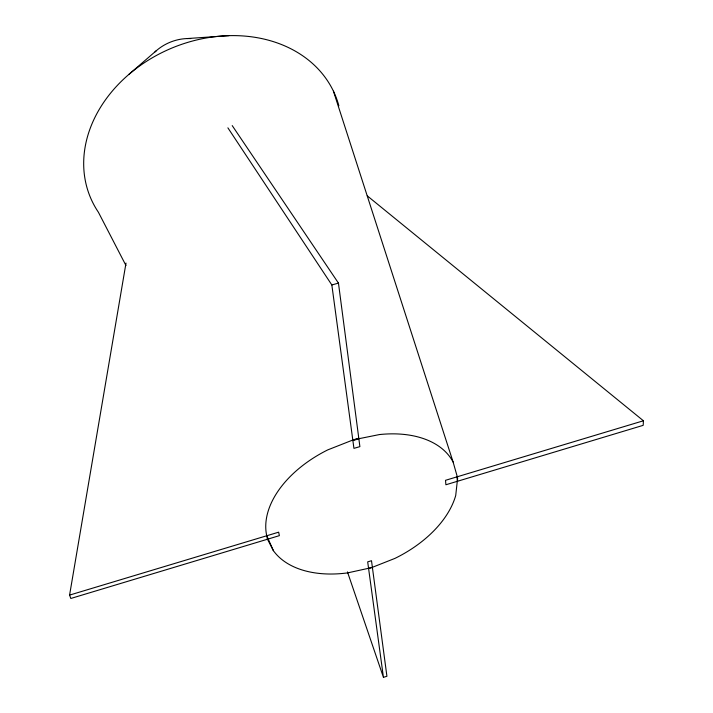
<?xml version="1.0" encoding="UTF-8"?>
<svg xmlns="http://www.w3.org/2000/svg" width="713" height="713" viewBox="0 0 713 713"><rect width="100%" height="100%" fill="white"/><g stroke="black" fill="none" stroke-linecap="round" stroke-linejoin="round"><path stroke-width="1.07" d="M643.42 420.777L643.188 425.34L445.892 484.76L445.527 480.304L643.42 420.777L367.248 195.834M69.58 595.097L278.658 532.174L279.371 535.65L70.819 598.465L69.58 595.097L126.005 263.079M128.955 74.348L156.584 50.471M383.434 677.35L386.918 676.263L371.5 560.721L367.685 561.871L383.434 677.35L347.454 571.915M368.585 568.466L372.373 567.316M352.81 440.028L358.799 438.272M352.882 440.581L358.871 438.834M331.839 284.959L338.461 283.114L359.887 446.623L353.933 448.37L331.839 284.959L227.893 127.841M187.403 38.547L228.926 35.65M232.215 125.604L338.461 283.114M125.96 265.521L98.403 212.242A132.654 106.389 -22.6 0 1 168.553 49.491A132.654 106.389 -22.6 0 1 338.871 105.809M267.277 538.841L273.4 550.686A100.604 63.323 -22.6 0 0 347.587 572.895L371.589 567.628L394.94 558.395A100.604 63.323 -22.6 0 0 455.723 495.464L457.639 477.977L453.111 462.042L333.443 91.193M273.4 550.686L266.689 535.57A100.604 63.323 -22.6 0 1 327.757 449.885L353.3 439.832L379.423 434.565A100.604 63.323 -22.6 0 1 453.111 462.042M266.769 535.757L267.509 539.224M457.291 476.765L457.63 481.222M457.113 476.819L457.443 481.275M154.953 51.942A42.423 35.534 -22.6 0 1 190.674 38.573"/></g></svg>
